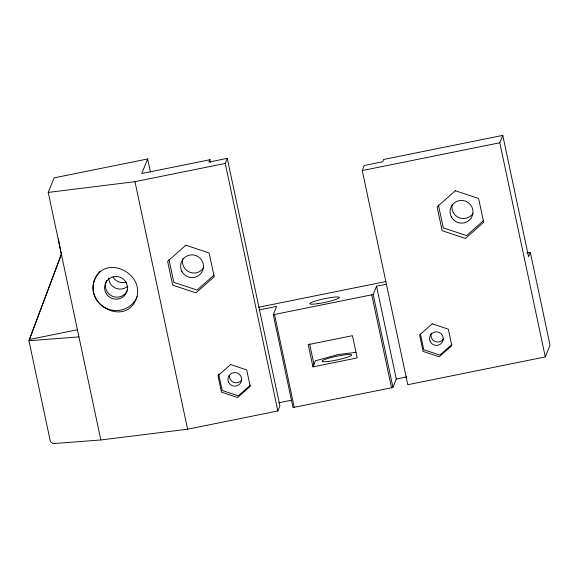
<?xml version="1.0" encoding="UTF-8"?>
<svg xmlns="http://www.w3.org/2000/svg" width="579" height="579" viewBox="0 0 579 579"><rect width="100%" height="100%" fill="white"/><g stroke="black" fill="none" stroke-linecap="round" stroke-linejoin="round"><path stroke-width="0.87" d="M61.678 253.161L29.457 339.468L77.485 329.762M61.758 253.464L28.95 340.713L50.38 441.545L52.979 443.615L100.847 439.96L187.596 429.213L277.848 410.967L279.896 405.893L227.279 158.357L208.91 162.069L209.844 159.761L210.409 162.417M100.847 439.96L48.231 192.423L54.115 177.869L147.631 158.964L150.446 172.224M147.631 158.964L141.746 173.526L210.293 159.674M277.848 410.967L225.231 163.437L227.279 158.357M386.215 284.246L376.553 286.2L396.282 379.021L392.924 387.344L391.527 387.792L293.017 407.536L273.288 314.715L276.646 306.392L259.081 309.946M530.321 252.35L550.05 345.171L545.302 356.917L407.768 384.709L362.251 170.566L364.3 165.493L382.668 161.78L383.602 159.471L502.767 135.385L528.555 256.707L530.321 252.35L526.781 253.066M312.95 366.876L308.216 344.621L352.445 335.675L357.178 357.938L312.95 366.876L315.403 360.804L338.237 354.558L356.071 352.314M392.924 387.344L373.187 294.523L376.553 286.2M545.302 356.917L499.786 142.767L502.767 135.385M213.977 275.148L197.099 290.057L173.816 282.349L168.938 259.406M250.222 385.281L238.287 395.833L222.177 390.499L218.674 374.027M483.451 220.686L466.58 235.595L443.29 227.88L438.412 204.944M451.83 344.541L439.888 355.086L423.785 349.752L420.463 334.148M273.288 314.715L373.187 294.523M48.231 192.423L134.979 181.676L225.231 163.437M362.251 170.566L499.786 142.767M258.683 307.246L386.092 281.495M278.81 402.767L291.107 400.277M396.282 379.021L406.82 376.893M28.95 340.713L78.939 336.898M371.798 294.972L391.527 387.792M309.599 343.81L313.97 364.357M274.533 314.629L294.262 407.45M134.979 181.676L187.596 429.213M61.244 253.645L59.709 246.017A29.811 2.425 78.6 0 1 58.392 238.635M126.388 282.053A11.464 11.341 22 0 1 113.021 277.196M137.216 296.622A22.928 22.682 22 0 1 103.192 306.53A22.928 22.682 22 0 1 100.124 271.385M127.771 286.229A11.464 11.341 22 0 1 108.678 278.021M127.735 289.428A11.464 11.341 22 0 1 112.362 296.238A11.464 11.341 22 0 1 106.753 280.402M241.913 379.73A6.876 6.803 22 0 1 229.298 375.547M443.514 338.983A6.876 6.803 22 0 1 431.232 333.055M472.956 213.47A11.464 11.341 22 0 1 452.271 204.3M203.482 267.932A11.464 11.341 22 0 1 182.798 258.77M94.174 280.866C85.236 306.305 126.323 326.172 136.412 298.474C145.358 273.035 104.271 253.168 94.174 280.866M185.837 245.235L167.613 261.339L172.68 285.158L195.963 292.873L214.194 276.769L209.128 252.951L185.837 245.235M230.601 364.567L217.993 375.706L221.496 392.178L237.607 397.52L250.208 386.381L246.705 369.909L230.601 364.567M455.318 190.759L437.094 206.869L442.153 230.688L465.444 238.403L483.668 222.293L478.609 198.474L455.318 190.759M432.202 323.827L419.601 334.966L423.104 351.439L439.208 356.773L451.815 345.634L448.312 329.161L432.202 323.827M106.326 293.763A11.464 11.341 22 0 0 126.142 293.249A11.464 11.341 22 0 0 115.655 276.473A11.464 11.341 22 0 0 106.326 293.763M228.662 382.401A6.876 6.803 22 0 0 240.538 383.124A6.876 6.803 22 0 0 235.154 372.558A6.876 6.803 22 0 0 228.662 382.401M430.262 341.653A6.876 6.803 22 0 0 442.139 342.377A6.876 6.803 22 0 0 436.754 331.818A6.876 6.803 22 0 0 430.262 341.653M317.48 303.707A15.134 1.846 -12 0 0 339.374 297.425A15.134 1.846 -12 0 0 316.858 300.573A15.134 1.846 -12 0 0 317.48 303.707M328.691 361.383A15.134 1.846 -12 0 0 351.583 355.122A15.134 1.846 -12 0 0 330.131 357.822A15.134 1.846 -12 0 0 328.691 361.383M451.309 216.843A11.464 11.341 22 0 0 471.111 218.044A11.464 11.341 22 0 0 462.129 200.443A11.464 11.341 22 0 0 451.309 216.843M181.835 271.305A11.464 11.341 22 0 0 201.63 272.514A11.464 11.341 22 0 0 192.655 254.905A11.464 11.341 22 0 0 181.835 271.305"/></g></svg>
